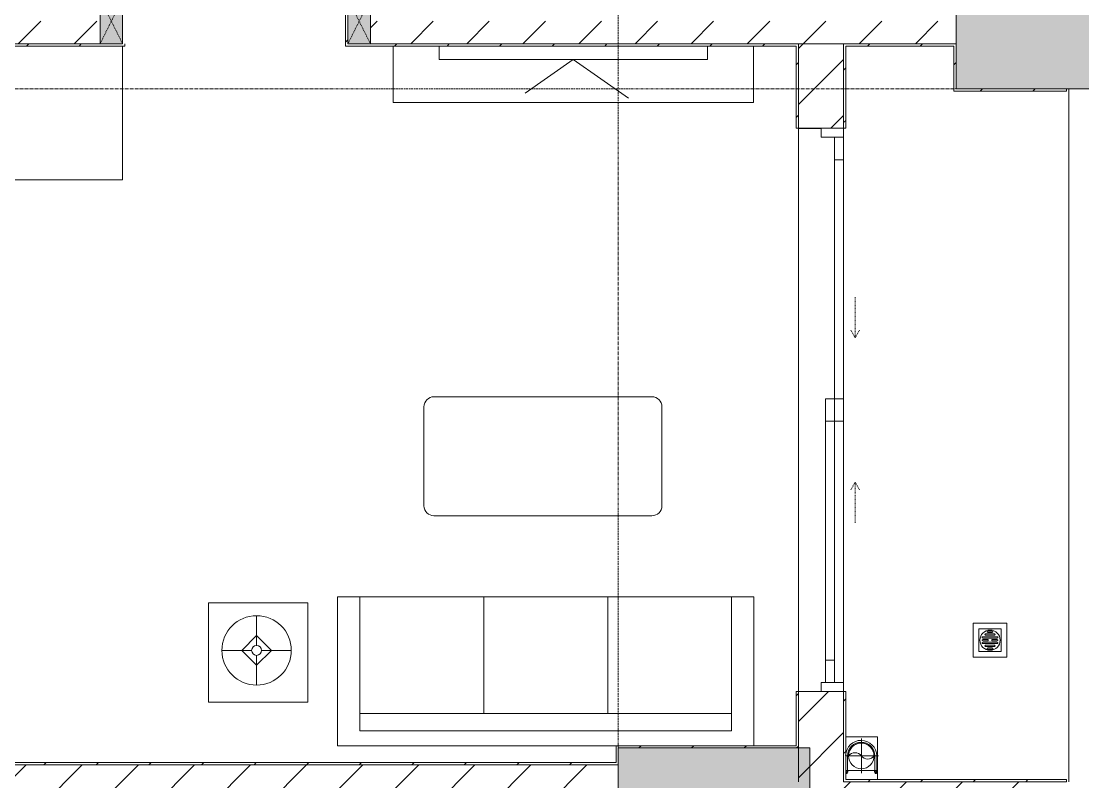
# Model space of a CAD drawing. Header units: millimetres. Extents: x 5357 to 259384, y -16348 to 109893.
# Drawn here: x 50103 to 54814, y 69962 to 73337 of the extents above; entities that cross this region are included whole.
import ezdxf

# ---------------------------------------------------------------- set-up
doc = ezdxf.new("R2010")
doc.units = ezdxf.units.MM
for name, pattern in [('Dash', [6, 3, -3]), ('Grid Line', [22.225, 12.7, -3.175, 3.175, -3.175]), ('IMPORT-CENTER _3_', [10.16, 6.35, -1.27, 1.27, -1.27])]:
    doc.linetypes.add(name, pattern=pattern)
for name, color, linetype, lineweight in [('0-1', 7, 'Continuous', 5), ('A-DOOR', 31, 'Continuous', 9), ('A-DOOR-FRAM', 31, 'Continuous', 9), ('A-DOOR-HDLN', 31, 'Dash', 9), ('A-FLOR-1', 53, 'Continuous', 9), ('A-WALL', 113, 'Continuous', 9), ('A-WALL-1', 9, 'Continuous', 18), ('A-WALL-3', 113, 'Continuous', 18), ('A-WALL-PATT', 111, 'Continuous', 9), ('A-WALL-PATT-1', 10, 'Continuous', 9), ('A-WALL-PATT-2', 53, 'Continuous', 9), ('G-IMPT', 8, 'Continuous', 9), ('G-IMPT-2', 8, 'IMPORT-CENTER _3_', 9), ('I-FURN', 30, 'Continuous', 9), ('I-FURN-1', 254, 'Continuous', 9), ('I-WALL-1', 9, 'Continuous', 18), ('M-EQPM', 50, 'Continuous', 9), ('S-COLS-1', 253, 'Continuous', 5), ('S-COLS-2', 9, 'Continuous', 18), ('S-COLS-3', 53, 'Continuous', 9), ('S-COLS-4', 254, 'Continuous', 9), ('S-COLS-HDLN-1', 53, 'Dash', 9), ('S-GRID-1', 1, 'Grid Line', 9)]:
    doc.layers.add(name, color=color, linetype=linetype, lineweight=lineweight)
pattern_1 = [(45, (0, 0), (-116.67262, 116.67262), [])]
pattern_2 = [(45, (0, 0), (-124.4508, 124.4508), [])]

# ---------------------------------------------------------------- blocks, each defined once
blk = doc.blocks.new('NCV_TKTC_KET CAU_rvt-1-TKCS_MB CẢNH QUAN CÂY XANH')
at = {"layer": 'S-COLS-1'}
h = blk.add_hatch(color=256, dxfattribs=at)
h.paths.add_polyline_path([(54927.6, 73036.9), (54952.6, 73036.9), (54952.6, 73386.9), (54252.6, 73386.9), (54252.6, 73036.9), (54877.6, 73036.9)])
h.paths.add_polyline_path([(54927.6, 73181.9), (54877.6, 73181.9), (54877.6, 73191.9), (54927.6, 73191.9)])
blk.add_hatch(color=256, dxfattribs=at).paths.add_polyline_path([(53427.6, 69761.9), (53602.6, 69761.9), (53602.6, 70111.9), (52752.6, 70111.9), (52752.6, 69761.9), (53377.6, 69761.9), (53377.6, 69769), (53427.6, 69769)])
at = {"layer": 'S-COLS-2'}
for p, q in [((54252.6, 73386.9), (54252.6, 73036.9)), ((54252.6, 73036.9), (54952.6, 73036.9)), ((52752.6, 70111.9), (52752.6, 69761.9)), ((53602.6, 70111.9), (52752.6, 70111.9)), ((53602.6, 69761.9), (53602.6, 70111.9))]:
    blk.add_line(p, q, dxfattribs=at)
blk = doc.blocks.new('HE BEP A1 - HE BEP A 2-V132-TKCS_MB CẢNH QUAN CÂY XANH')
at = {"layer": 'I-FURN'}
for p, q in [((0, 0), (662.4, 0)), ((0, -594.4), (0, 0)), ((662.4, 0), (662.4, -594.4)), ((662.4, 0), (662.4, -594.4)), ((3700, 0), (662.4, 0)), ((3700, -594.4), (3700, 0)), ((3700, -594.4), (3700, 0)), ((3175.6, -81.2), (2394, -81.2)), ((844.9, -120.7), (844.9, -476.9)), ((1706.9, -103.2), (862.4, -103.2)), ((924.9, -128.9), (1298.3, -128.9)), ((1459, -129.9), (1644.4, -129.9)), ((1724.4, -476.9), (1724.4, -120.7)), ((2364, -483.2), (2364, -111.2)), ((2451.6, -118.3), (2484.1, -118.3)), ((2451.6, -122.3), (2451.6, -118.3)), ((2484.1, -122.3), (2451.6, -122.3)), ((2484.1, -118.3), (2484.1, -122.3)), ((3085.5, -118.3), (3085.5, -122.3)), ((3118, -118.3), (3085.5, -118.3)), ((3085.5, -122.3), (3118, -122.3)), ((3118, -122.3), (3118, -118.3)), ((3205.6, -483.2), (3205.6, -111.2)), ((871.5, -386.8), (871.5, -182.3)), ((871.5, -184.9), (1351.6, -184.9)), ((877.9, -156.9), (1345.2, -156.9)), ((1351.6, -182.3), (1351.6, -386.8)), ((1405.6, -369.9), (1405.6, -183.2)), ((1697.8, -183.2), (1697.8, -369.9)), ((2471.8, -183.9), (2467.4, -188.3)), ((2467.4, -188.3), (2496.5, -217.4)), ((2500.9, -213), (2471.8, -183.9)), ((2689.3, -186.7), (2660.2, -215.8)), ((2693.7, -191.1), (2689.3, -186.7)), ((2875.9, -191.1), (2880.3, -186.7)), ((2880.3, -186.7), (2909.4, -215.8)), ((3068.7, -213), (3097.9, -183.9)), ((3102.3, -188.3), (3073.1, -217.4)), ((3097.9, -183.9), (3102.3, -188.3)), ((871.5, -212.9), (1351.6, -212.9)), ((2496.5, -217.4), (2500.9, -213)), ((2660.2, -215.8), (2664.6, -220.2)), ((2664.6, -220.2), (2693.7, -191.1)), ((2905, -220.2), (2875.9, -191.1)), ((2909.4, -215.8), (2905, -220.2)), ((3073.1, -217.4), (3068.7, -213)), ((871.5, -240.9), (1351.6, -240.9)), ((871.5, -268.9), (1351.6, -268.9)), ((871.5, -296.9), (1351.6, -296.9)), ((871.5, -324.9), (1351.6, -324.9)), ((1602.7, -313.4), (1523.8, -418.4)), ((1566.6, -443.1), (1618.1, -322.3)), ((1618.1, -322.3), (1602.7, -313.4)), ((871.5, -352.9), (1351.6, -352.9)), ((2470.1, -405.9), (2499.2, -376.7)), ((2499.2, -376.7), (2503.6, -381.1)), ((3070.4, -376.7), (3066, -381.1)), ((3099.5, -405.9), (3070.4, -376.7)), ((871.5, -380.9), (1351.6, -380.9)), ((876.4, -408.9), (1346.8, -408.9)), ((1644.4, -423.2), (1459, -423.2)), ((2474.5, -410.3), (2470.1, -405.9)), ((2503.6, -381.1), (2474.5, -410.3)), ((2663, -383.9), (2667.3, -379.5)), ((2692.1, -413), (2663, -383.9)), ((2667.3, -379.5), (2696.5, -408.6)), ((2696.5, -408.6), (2692.1, -413)), ((2902.3, -379.5), (2873.2, -408.6)), ((2873.2, -408.6), (2877.5, -413)), ((2877.5, -413), (2906.7, -383.9)), ((2906.7, -383.9), (2902.3, -379.5)), ((3066, -381.1), (3095.1, -410.3)), ((3095.1, -410.3), (3099.5, -405.9)), ((1298.3, -440.1), (924.9, -440.1)), ((1541.1, -452.3), (1528.6, -445.1)), ((862.4, -494.4), (1706.9, -494.4)), ((3175.6, -513.2), (2394, -513.2))]:
    blk.add_line(p, q, dxfattribs=at)
for centre, radius in [((2581.9, -298.5), 142.6), ((2581.9, -298.5), 131.3), ((2987.7, -298.5), 142.6), ((2987.7, -298.5), 131.3), ((2581.9, -298.5), 87.2), ((2987.7, -298.5), 87.2), ((2581.9, -298.5), 43.6), ((2581.9, -298.5), 30.9), ((2987.7, -298.5), 43.6), ((2987.7, -298.5), 30.9), ((1552.8, -316.6), 22.2), ((1485.9, -449.9), 17.8), ((1592.6, -449.9), 17.8)]:
    blk.add_circle(centre, radius, dxfattribs=at)
for centre, radius, start, end in [((2394, -111.2), 30, 90, 180), ((3175.6, -111.2), 30, 360, 90), ((862.4, -120.7), 17.5, 90, 180), ((924.9, -182.3), 53.3, 90, 180), ((1298.3, -182.3), 53.3, 0, 90), ((1459, -183.2), 53.3, 90, 180), ((1644.4, -183.2), 53.3, 0, 90), ((1706.9, -120.7), 17.5, 0, 90), ((2485.1, -120.7), 33.5, 163.9419, 180), ((2485.1, -120.7), 33.5, 180, 196.0581), ((2476.6, -118.2), 24.7, 145.204, 163.9419), ((2476.6, -123.1), 24.7, 196.0581, 214.796), ((2467.8, -120.3), 11.6, 9.7177, 170.2823), ((2467.8, -120.3), 11.6, 189.9102, 350.0898), ((2471.3, -114.5), 18.1, 120.7976, 145.204), ((2471.3, -126.9), 18.1, 214.796, 239.2024), ((2467.9, -108.8), 11.5, 90, 120.7976), ((2467.9, -108.8), 11.5, 59.2024, 90), ((2464.5, -114.5), 18.1, 34.796, 59.2024), ((2464.5, -126.9), 18.1, 300.7976, 325.204), ((2459.1, -118.2), 24.7, 16.0581, 34.796), ((2459.1, -123.1), 24.7, 325.204, 343.9419), ((2450.6, -120.7), 33.5, 0, 16.0581), ((2450.6, -120.7), 33.5, 343.9419, 0), ((3119, -120.7), 33.5, 163.9419, 180), ((3119, -120.7), 33.5, 180, 196.0581), ((3110.5, -118.2), 24.7, 145.204, 163.9419), ((3110.5, -123.1), 24.7, 196.0581, 214.796), ((3105.2, -114.5), 18.1, 120.7976, 145.204), ((3105.2, -126.9), 18.1, 214.796, 239.2024), ((3101.8, -120.3), 11.6, 9.7177, 170.2823), ((3101.8, -120.3), 11.6, 189.9102, 350.0898), ((3101.8, -108.8), 11.5, 90, 120.7976), ((3101.8, -108.8), 11.5, 59.2024, 90), ((3098.4, -114.5), 18.1, 34.796, 59.2024), ((3098.4, -126.9), 18.1, 300.7976, 325.204), ((3093, -118.2), 24.7, 16.0581, 34.796), ((3093, -123.1), 24.7, 325.204, 343.9419), ((3084.5, -120.7), 33.5, 0, 16.0581), ((3084.5, -120.7), 33.5, 343.9419, 0), ((2467.9, -132.6), 11.5, 239.2024, 270), ((2467.9, -132.6), 11.5, 270, 300.7976), ((3101.8, -132.6), 11.5, 239.2024, 270), ((3101.8, -132.6), 11.5, 270, 300.7976), ((1459, -369.9), 53.3, 180, 270), ((1644.4, -369.9), 53.3, 270, 0), ((924.9, -386.8), 53.3, 180, 270), ((1298.3, -386.8), 53.3, 270, 0), ((1537.5, -429.7), 17.8, 140.5382, 240.0479), ((1549.9, -436.9), 17.8, 240.0479, 339.4621), ((862.4, -476.9), 17.5, 180, 270), ((1706.9, -476.9), 17.5, 270, 0), ((2394, -483.2), 30, 180, 270), ((3175.6, -483.2), 30, 270, 0)]:
    blk.add_arc(centre, radius, start, end, dxfattribs=at)
at = {"layer": 'I-FURN-1'}
for p, q in [((0, 0), (3700, 0)), ((0, -594.4), (0, 0)), ((3700, 0), (3700, -594.4))]:
    blk.add_line(p, q, dxfattribs=at)
blk = doc.blocks.new('G1_SOF - BO TRU - 100x200-V121-TKCS_MB CẢNH QUAN CÂY XANH')
at = {"layer": 'S-COLS-3'}
blk.add_hatch(color=256, dxfattribs=at).paths.add_polyline_path([(50, 100), (-50, 100), (-50, -100), (50, -100)])
at = {"layer": 'S-COLS-2'}
for p, q in [((-50, 100), (50, 100)), ((-50, -100), (-50, 100)), ((50, 100), (50, -100))]:
    blk.add_line(p, q, dxfattribs=at)
at = {"layer": 'S-COLS-HDLN-1'}
for p, q in [((50, -100), (-50, 100)), ((-50, -100), (50, 100))]:
    blk.add_line(p, q, dxfattribs=at)
blk = doc.blocks.new('G1_SOF - BO TRU - 100x200-V59-TKCS_MB CẢNH QUAN CÂY XANH')
at = {"layer": 'S-COLS-3'}
blk.add_hatch(color=256, dxfattribs=at).paths.add_polyline_path([(-50, -100), (50, -100), (50, 100), (-50, 100)])
at = {"layer": 'S-COLS-2'}
for p, q in [((-50, 100), (50, 100)), ((-50, -100), (-50, 100)), ((50, 100), (50, -100)), ((50, -100), (-50, -100))]:
    blk.add_line(p, q, dxfattribs=at)
at = {"layer": 'S-COLS-HDLN-1'}
for p, q in [((50, -100), (-50, 100)), ((-50, -100), (50, 100))]:
    blk.add_line(p, q, dxfattribs=at)
blk = doc.blocks.new('LOBBY_SOFA_1 - LOBBY_SOFA_1-V135-TKCS_MB CẢNH QUAN CÂY XANH')
at = {"layer": 'I-FURN'}
for p, q in [((-2128.3, 1548.5), (-1160.3, 1548.5)), ((-2172.3, 1064.5), (-2172.3, 1504.5)), ((-1116.3, 1504.5), (-1116.3, 1064.5)), ((-1160.3, 1020.5), (-2128.3, 1020.5)), ((-2556, 660), (-708, 660)), ((-2556, 0), (-2556, 660)), ((-2457, 66), (-2457, 660)), ((-1907, 143), (-1907, 660)), ((-1357, 143), (-1357, 660)), ((-807, 660), (-807, 66)), ((-708, 660), (-708, 0)), ((-2688.2, 633.5), (-3128.2, 633.5)), ((-3128.2, 633.5), (-3128.2, 193.5)), ((-2688.2, 193.5), (-2688.2, 633.5)), ((-2915.4, 445), (-2915.4, 577)), ((-2981.4, 423), (-2915.4, 489)), ((-2915.4, 489), (-2849.4, 423)), ((-2937.4, 423), (-3069.4, 423)), ((-2915.4, 357), (-2981.4, 423)), ((-2849.4, 423), (-2915.4, 357)), ((-2915.4, 269), (-2915.4, 401)), ((-2893.4, 423), (-2761.4, 423)), ((-3128.2, 193.5), (-2688.2, 193.5)), ((-807, 143), (-2457, 143)), ((-807, 66), (-2457, 66)), ((-1320, 0), (-2556, 0))]:
    blk.add_line(p, q, dxfattribs=at)
for radius in [154, 22]:
    blk.add_circle((-2915.4, 423), radius, dxfattribs=at)
for centre, start, end in [((-2128.3, 1504.5), 90, 180), ((-1160.3, 1504.5), 0, 90), ((-2128.3, 1064.5), 180, 270), ((-1160.3, 1064.5), 270, 0)]:
    blk.add_arc(centre, 44, start, end, dxfattribs=at)
at = {"layer": 'I-FURN-1'}
for p, q in [((-2128.3, 1548.5), (-1160.3, 1548.5)), ((-2172.3, 1064.5), (-2172.3, 1504.5)), ((-1116.3, 1504.5), (-1116.3, 1064.5)), ((-1160.3, 1020.5), (-2128.3, 1020.5)), ((-2556, 660), (-708, 660)), ((-2556, 0), (-2556, 660)), ((-708, 660), (-708, 0)), ((-3128.2, 633.5), (-2688.2, 633.5)), ((-3128.2, 193.5), (-3128.2, 633.5)), ((-2688.2, 633.5), (-2688.2, 193.5)), ((-2688.2, 193.5), (-3128.2, 193.5)), ((-1320, 0), (-2556, 0))]:
    blk.add_line(p, q, dxfattribs=at)
for centre, start, end in [((-2128.3, 1504.5), 90, 180), ((-1160.3, 1504.5), 0, 90), ((-2128.3, 1064.5), 180, 270), ((-1160.3, 1064.5), 270, 0)]:
    blk.add_arc(centre, 44, start, end, dxfattribs=at)
blk = doc.blocks.new('RES_BAN AN - RES_BAN AN-850636-TKCS_MB CẢNH QUAN CÂY XANH')
at = {"layer": 'I-FURN-1'}
for p, q in [((0, 250), (1600, 250)), ((0, 0), (0, 250)), ((1600, 250), (1600, 0))]:
    blk.add_line(p, q, dxfattribs=at)
blk = doc.blocks.new('KE TIVI-2 - KE TIVI-2-850637-TKCS_MB CẢNH QUAN CÂY XANH')
at = {"layer": 'I-FURN-1'}
for p, q in [((0, 60), (-245.7, 232.1)), ((213, 209.1), (0, 60)), ((-595.6, 60), (595.6, 60)), ((-595.6, 0), (-595.6, 60)), ((595.6, 60), (595.6, 0))]:
    blk.add_line(p, q, dxfattribs=at)
blk = doc.blocks.new('NCV_TKTC_TANG 1_rvt-1-TKCS_MB CẢNH QUAN CÂY XANH')
at = {"layer": 'A-WALL-PATT-1'}
h = blk.add_hatch(dxfattribs=at)
h.set_pattern_fill('FP_2', color=256, style=0, pattern_type=2)
h.set_pattern_definition(pattern_2)
h.paths.add_polyline_path([(50143.2, 73236.9), (50452.6, 73236.9), (50452.6, 73336.9), (48652.6, 73336.9), (48652.6, 73236.9), (48932.8, 73236.9)])
h = blk.add_hatch(dxfattribs=at)
h.set_pattern_fill('FP_2', color=256, style=0, pattern_type=2)
h.set_pattern_definition(pattern_2)
h.paths.add_polyline_path([(53774.5, 73236.9), (54252.6, 73236.9), (54252.6, 73336.9), (51652.6, 73336.9), (51652.6, 73236.9), (52564.1, 73236.9)])
at = {"layer": 'A-WALL-PATT-2'}
h = blk.add_hatch(dxfattribs=at)
h.set_pattern_fill('FP_10', color=256, style=0, pattern_type=2)
h.set_pattern_definition(pattern_1)
h.paths.add_polyline_path([(51542.6, 73226.9), (51552.6, 73226.9), (51552.6, 73436.9), (51542.6, 73436.9), (51542.6, 73236.9)])
h.paths.add_polyline_path([(51542.6, 74336.9), (51552.6, 74336.9), (51552.6, 76436.9), (51542.6, 76436.9), (51542.6, 74344.9)])
h = blk.add_hatch(dxfattribs=at)
h.set_pattern_fill('FP_10', color=256, style=0, pattern_type=2)
h.set_pattern_definition(pattern_1)
h.paths.add_polyline_path([(50562.6, 73226.9), (50562.6, 73236.9), (46762.6, 73236.9), (46762.6, 73226.9), (50552.6, 73226.9)])
h = blk.add_hatch(dxfattribs=at)
h.set_pattern_fill('FP_10', color=256, style=0, pattern_type=2)
h.set_pattern_definition(pattern_1)
h.paths.add_polyline_path([(53552.6, 73226.9), (53552.6, 73236.9), (51552.6, 73236.9), (51552.6, 73226.9), (53542.6, 73226.9)])
h = blk.add_hatch(dxfattribs=at)
h.set_pattern_fill('FP_10', color=256, style=0, pattern_type=2)
h.set_pattern_definition(pattern_1)
h.paths.add_polyline_path([(53542.6, 70121.9), (53552.6, 70121.9), (53552.6, 70362.4), (53542.6, 70362.4)])
h.paths.add_polyline_path([(53542.6, 72862.4), (53552.6, 72862.4), (53552.6, 73226.9), (53542.6, 73226.9)])
h = blk.add_hatch(dxfattribs=at)
h.set_pattern_fill('FP_10', color=256, style=0, pattern_type=2)
h.set_pattern_definition(pattern_1)
h.paths.add_polyline_path([(53752.6, 73226.9), (54252.6, 73226.9), (54252.6, 73236.9), (53752.6, 73236.9)])
h = blk.add_hatch(dxfattribs=at)
h.set_pattern_fill('FP_10', color=256, style=0, pattern_type=2)
h.set_pattern_definition(pattern_1)
h.paths.add_polyline_path([(53762.6, 69961.9), (53762.6, 70362.4), (53752.6, 70361.9), (53752.6, 69961.9)])
h.paths.add_polyline_path([(53762.6, 72862.4), (53762.6, 73226.9), (53752.6, 73226.9), (53752.6, 72862.4)])
h = blk.add_hatch(dxfattribs=at)
h.set_pattern_fill('FP_10', color=256, style=0, pattern_type=2)
h.set_pattern_definition(pattern_1)
h.paths.add_polyline_path([(54242.6, 73036.9), (54252.6, 73036.9), (54252.6, 73226.9), (54242.6, 73226.9)])
h = blk.add_hatch(dxfattribs=at)
h.set_pattern_fill('FP_10', color=256, style=0, pattern_type=2)
h.set_pattern_definition(pattern_1)
h.paths.add_polyline_path([(54242.6, 73026.9), (54742.6, 73026.9), (54742.6, 73036.9), (54242.6, 73036.9)])
h = blk.add_hatch(dxfattribs=at)
h.set_pattern_fill('FP_10', color=256, style=0, pattern_type=2)
h.set_pattern_definition(pattern_1)
h.paths.add_polyline_path([(52752.6, 70111.9), (53552.6, 70111.9), (53552.6, 70121.9), (52742.6, 70121.9), (52742.6, 70111.9)])
h = blk.add_hatch(dxfattribs=at)
h.set_pattern_fill('FP_10', color=256, style=0, pattern_type=2)
h.set_pattern_definition(pattern_1)
h.paths.add_polyline_path([(52742.6, 70036.9), (52742.6, 70046.9), (49362.6, 70046.9), (49362.6, 70036.9), (52564.1, 70036.9)])
h = blk.add_hatch(dxfattribs=at)
h.set_pattern_fill('FP_10', color=256, style=0, pattern_type=2)
h.set_pattern_definition(pattern_1)
h.paths.add_polyline_path([(53762.6, 69961.9), (54742.6, 69961.9), (54742.6, 69971.9), (53762.6, 69971.9)])
at = {"layer": 'A-FLOR-1'}
for p, q in [((53552.6, 70362.4), (53552.6, 72861.9)), ((53652.6, 72860.3), (53552.6, 72860.3)), ((53552.6, 72860.3), (53552.6, 70362.4)), ((53752.6, 70401.9), (53752.6, 71561.9))]:
    blk.add_line(p, q, dxfattribs=at)
at = {"layer": 'A-WALL-1'}
for p, q in [((54252.6, 73236.9), (54252.6, 73336.9)), ((48652.6, 73236.9), (50452.6, 73236.9)), ((51652.6, 73236.9), (54252.6, 73236.9))]:
    blk.add_line(p, q, dxfattribs=at)
at = {"layer": 'I-WALL-1'}
for p, q in [((51542.6, 73436.9), (51542.6, 73226.9)), ((46762.6, 73226.9), (50562.6, 73226.9)), ((50452.6, 73236.9), (48652.6, 73236.9)), ((50562.6, 73226.9), (50562.6, 73236.9)), ((51542.6, 73226.9), (51552.6, 73226.9)), ((51552.6, 73226.9), (53542.6, 73226.9)), ((53552.6, 73236.9), (51652.6, 73236.9)), ((53542.6, 73226.9), (53542.6, 72862.4)), ((53552.6, 73226.9), (53552.6, 73236.9)), ((53552.6, 72862.4), (53552.6, 73226.9)), ((54252.6, 73236.9), (53752.6, 73236.9)), ((53752.6, 73236.9), (53752.6, 73226.9)), ((53752.6, 73226.9), (53752.6, 72862.4)), ((53762.6, 73226.9), (54242.6, 73226.9)), ((53762.6, 72862.4), (53762.6, 73226.9)), ((54242.6, 73226.9), (54242.6, 73036.9)), ((54252.6, 73226.9), (54252.6, 73236.9)), ((54252.6, 73036.9), (54252.6, 73226.9)), ((54242.6, 73036.9), (54242.6, 73026.9)), ((54742.6, 73036.9), (54252.6, 73036.9)), ((54742.6, 73026.9), (54742.6, 73036.9)), ((54242.6, 73026.9), (54742.6, 73026.9)), ((53542.6, 72862.4), (53552.6, 72862.4)), ((53752.6, 72862.4), (53762.6, 72862.4)), ((53542.6, 70362.4), (53542.6, 70121.9)), ((53552.6, 70362.4), (53542.6, 70362.4)), ((53552.6, 70121.9), (53552.6, 70362.4)), ((53762.6, 70362.4), (53752.6, 70362.4)), ((53752.6, 70361.9), (53752.6, 69961.9)), ((53762.6, 69971.9), (53762.6, 70362.4)), ((53542.6, 70121.9), (52742.6, 70121.9)), ((52742.6, 70121.9), (52742.6, 70111.9)), ((52742.6, 70111.9), (52742.6, 70046.9)), ((52752.6, 70111.9), (53552.6, 70111.9)), ((52752.6, 70036.9), (52752.6, 70111.9)), ((53552.6, 70111.9), (53552.6, 70121.9)), ((52742.6, 70046.9), (49362.6, 70046.9)), ((49362.6, 70036.9), (52742.6, 70036.9)), ((52742.6, 70036.9), (52752.6, 70036.9)), ((54742.6, 69971.9), (53762.6, 69971.9)), ((54742.6, 69961.9), (54742.6, 69971.9)), ((53752.6, 69961.9), (53762.6, 69961.9)), ((53762.6, 69961.9), (54742.6, 69961.9))]:
    blk.add_line(p, q, dxfattribs=at)
at = {"layer": 'I-FURN-1', "rotation": 180}
for name, p in [('HE BEP A1 - HE BEP A 2-V132-TKCS_MB CẢNH QUAN CÂY XANH', (50552.6, 72632.6)), ('RES_BAN AN - RES_BAN AN-850636-TKCS_MB CẢNH QUAN CÂY XANH', (53352.9, 73226.9)), ('KE TIVI-2 - KE TIVI-2-850637-TKCS_MB CẢNH QUAN CÂY XANH', (52552.9, 73226.9))]:
    blk.add_blockref(name, p, dxfattribs=at)
at = {"layer": 'I-FURN-1'}
blk.add_blockref('LOBBY_SOFA_1 - LOBBY_SOFA_1-V135-TKCS_MB CẢNH QUAN CÂY XANH', (54062.6, 70121.9), dxfattribs=at)
at = {"layer": 'S-COLS-4', "rotation": 180}
for name, p in [('G1_SOF - BO TRU - 100x200-V59-TKCS_MB CẢNH QUAN CÂY XANH', (50502.6, 73336.9)), ('G1_SOF - BO TRU - 100x200-V121-TKCS_MB CẢNH QUAN CÂY XANH', (51602.6, 73336.9))]:
    blk.add_blockref(name, p, dxfattribs=at)
blk = doc.blocks.new('TKTC_XREF_251221_MB TANG 1 - TKTC_XREF_260130_MB TANG 1_dwg_THU NUOC - THU NUOC-444531-TKCS_MB TẦNG 1-4202124-TKCS_MB CẢNH QUAN CÂY XANH')
at = {"layer": 'M-EQPM'}
for p, q in [((-23.3, 10.8), (40.9, 10.8)), ((40.9, 4.8), (-23.3, 4.8)), ((-11, 23.3), (28.5, 23.3)), ((28.5, 17.3), (-11, 17.3)), ((-1.1, 35.6), (18.5, 35.6)), ((18.5, 29.6), (-1.1, 29.6)), ((-23.3, -13.6), (40.9, -13.6)), ((40.9, -19.6), (-23.3, -19.6)), ((-11, -26.1), (28.5, -26.1)), ((28.5, -32.1), (-11, -32.1)), ((-1.1, -38.5), (18.5, -38.5)), ((18.5, -44.5), (-1.1, -44.5))]:
    blk.add_line(p, q, dxfattribs=at)
at = {"layer": 'M-EQPM', "flags": 128}
for points in [[(83.7, -79.4), (83.7, 70.6), (-66.3, 70.6), (-66.3, -79.4)], [(58.7, -54.4), (58.7, 45.6), (-41.3, 45.6), (-41.3, -54.4)]]:
    blk.add_lwpolyline(points, close=True, dxfattribs=at)
for points in [[(-23.3, -1.2), (0.7, -1.2), (0.7, -7.2), (-23.3, -7.2)], [(40.9, -7.2), (16.7, -7.2), (16.7, -1.2), (40.9, -1.2)]]:
    blk.add_lwpolyline(points, dxfattribs=at)
at = {"layer": 'M-EQPM'}
for centre, radius, start, end in [((8.7, -4.4), 45, 360, 180), ((8.7, -4.4), 45, 360, 180), ((-23.3, 7.8), 3, 90, 270), ((-11, 20.3), 3, 90, 270), ((-1.1, 32.6), 3, 90, 270), ((18.5, 32.6), 3, 270, 90), ((28.5, 20.3), 3, 270, 90), ((40.9, 7.8), 3, 270, 90), ((8.7, -4.4), 45, 180, 360), ((8.7, -4.4), 45, 180, 360), ((-23.3, -4.2), 3, 90, 270), ((-23.3, -16.6), 3, 90, 270), ((-11, -29.1), 3, 90, 270), ((-1.1, -41.5), 3, 90, 270), ((18.5, -41.5), 3, 270, 90), ((28.5, -29.1), 3, 270, 90), ((40.9, -4.2), 3, 270, 90), ((40.9, -16.6), 3, 270, 90)]:
    blk.add_arc(centre, radius, start, end, dxfattribs=at)
blk = doc.blocks.new('TKTC_XREF_251221_MB TANG 1 - TKTC_XREF_260130_MB TANG 1_dwg_CUM U_DN100-V216-TKCS_MB CẢNH QUAN CÂY XANH')
at = {"layer": 'G-IMPT'}
blk.add_hatch(color=256, dxfattribs=at).paths.add_polyline_path([(0, 61), (15.8, 58.9), (30.5, 52.8), (43.1, 43.1), (52.8, 30.5), (58.9, 15.8), (61, 0), (58.9, -15.8), (52.8, -30.5), (43.1, -43.1), (22.1, -56.3), (15.8, -58.9), (0, -61), (0, -57), (14.8, -55.1), (28.5, -49.4), (40.3, -40.3), (49.4, -28.5), (55.1, -14.8), (57, 0), (55.1, 14.8), (49.4, 28.5), (40.3, 40.3), (28.5, 49.4), (14.8, 55.1), (0, 57)])
for p, q in [((-79.1, 66.6), (-79.1, 63.4)), ((-76.6, 66.6), (-76.6, 63.4)), ((-74.6, 66.6), (-74.6, 63.4)), ((-72.7, 69.3), (-72.7, 60.7)), ((-66.9, 67.9), (-71.7, 67.9)), ((-66.9, 62.1), (-71.7, 62.1)), ((-65, 69), (0, 69)), ((-79.1, -63.4), (-79.1, -66.6)), ((-76.6, -63.4), (-76.6, -66.6)), ((-74.6, -63.4), (-74.6, -66.6)), ((-72.7, -60.7), (-72.7, -68.3)), ((-66.9, -62.1), (-71.7, -62.1)), ((-66.9, -67.9), (-71.7, -67.9))]:
    blk.add_line(p, q, dxfattribs=at)
at = {"layer": 'G-IMPT', "flags": 128}
for points in [[(-72.7, 67.6), (-78.1, 67.6), (-78.1, 62.4), (-72.7, 62.4)], [(-71.7, 59.2), (-66.9, 59.2), (-66.9, 70.8), (-71.7, 70.8)], [(-66.9, 70.8), (-66.9, 72.7), (-65, 72.7), (-65, 57.3), (-66.9, 57.3), (-66.9, 59.2)], [(-65, 61), (0, 61), (0, 57)], [(-72.7, -62.4), (-78.1, -62.4), (-78.1, -67.6), (-72.7, -67.6)], [(-66.9, -68.3), (-66.9, -59.2), (-71.7, -59.2)], [(-66.9, -59.2), (-66.9, -57.3), (-65, -57.3), (-65, -68.3)], [(-65, -61), (0, -61), (0, -57)]]:
    blk.add_lwpolyline(points, dxfattribs=at)
at = {"layer": 'G-IMPT'}
for centre, radius, start, end in [((-78.1, 66.6), 0.96, 90, 180), ((-78.1, 63.4), 0.96, 180, 270), ((-71.1, 69.3), 1.56, 112.6199, 247.3801), ((-67.9, 65), 4.8, 143.1301, 216.8699), ((-71.1, 60.7), 1.56, 112.6199, 247.3801), ((0, 0), 69, 271.9548, 90), ((0, 0), 61, 270, 90), ((0, 0), 57, 270, 90), ((-78.1, -63.4), 0.96, 90, 180), ((-78.1, -66.6), 0.96, 180, 270), ((-71.1, -60.7), 1.56, 112.6199, 247.3801), ((-67.9, -65), 4.8, 143.1301, 216.8699)]:
    blk.add_arc(centre, radius, start, end, dxfattribs=at)
blk = doc.blocks.new('TKTC_XREF_251221_MB TANG 1 - TKTC_XREF_260130_MB TANG 1_dwg_$cc-V217-TKCS_MB CẢNH QUAN CÂY XANH')
at = {"layer": 'G-IMPT'}
blk.add_circle((0, 0), 0.5, dxfattribs=at)
for centre, radius, start, end in [((0, 0), 0.5, 90, 270), ((0.188, 0.25), 0.313, 126.8699, 233.1301), ((-0.188, -0.25), 0.313, 306.8699, 53.1301)]:
    blk.add_arc(centre, radius, start, end, dxfattribs=at)
at = {"layer": 'G-IMPT-2'}
for p, q in [((0, -0.673), (0, 0.607)), ((-0.673, 0), (0.673, 0))]:
    blk.add_line(p, q, dxfattribs=at)
blk = doc.blocks.new('TKTC_XREF_251221_MB TANG 1 - TKTC_XREF_260130_MB TANG 1_dwg-4202109-TKCS_MB CẢNH QUAN CÂY XANH')
at = {"layer": 'G-IMPT'}
blk.add_line((-149389.1, -331334.8), (-149248.6, -331334.8), dxfattribs=at)
at = {"layer": 'G-IMPT', "flags": 128}
for points in [[(-149248.6, -331334.8), (-149248.6, -331185.1), (-149389.1, -331185.1)], [(-149389.1, -331334.9), (-149248.3, -331334.9), (-149248.6, -331374.7)]]:
    blk.add_lwpolyline(points, dxfattribs=at)
at = {"extrusion": (0, 0, -1), "zscale": -1}
blk.add_blockref('TKTC_XREF_251221_MB TANG 1 - TKTC_XREF_260130_MB TANG 1_dwg_THU NUOC - THU NUOC-444531-TKCS_MB TẦNG 1-4202124-TKCS_MB CẢNH QUAN CÂY XANH', (148740.4, -330752), dxfattribs=at)
at = {"extrusion": (0, 0, -1)}
for name, p, xscale, yscale, zscale, rotation in [('TKTC_XREF_251221_MB TANG 1 - TKTC_XREF_260130_MB TANG 1_dwg_CUM U_DN100-V216-TKCS_MB CẢNH QUAN CÂY XANH', (149321, -331269.8), 0.9975000000000006, 0.9975000000000006, -0.9975000000000006, 90.00099133829468), ('TKTC_XREF_251221_MB TANG 1 - TKTC_XREF_260130_MB TANG 1_dwg_$cc-V217-TKCS_MB CẢNH QUAN CÂY XANH', (149320.1, -331269.8), 113.7150000000073, 113.7150000000073, -113.7150000000073, 269.9990086637467)]:
    blk.add_blockref(name, p, dxfattribs=dict(at, xscale=xscale, yscale=yscale, zscale=zscale, rotation=rotation))
blk = doc.blocks.new('TKTC_XREF_251221_MB TANG 1 - TKTC_XREF_251221_MB TANG 1-2038492-TKCS_MB CẢNH QUAN CÂY XANH')
blk.add_blockref('TKTC_XREF_251221_MB TANG 1 - TKTC_XREF_260130_MB TANG 1_dwg-4202109-TKCS_MB CẢNH QUAN CÂY XANH', (169499.1, 384109.7))
blk = doc.blocks.new('DEG_02-DEG_03 - DEG_02-2500x2400mm-CỬA ĐI 02 CÁNH TRƯỢT-625766-TKCS_MB CẢNH QUAN CÂY XANH')
at = {"layer": 'A-DOOR'}
for p, q in [((-1110, 100), (-1210, 100)), ((-1210, 100), (-1210, 60)), ((-1110, 60), (-1110, 100)), ((-1110, 100), (-50, 100)), ((50, 100), (-50, 100)), ((-50, 100), (-50, 60)), ((50, 60), (50, 100)), ((-1210, 60), (-1110, 60)), ((-50, 60), (-1110, 60)), ((50, 60), (-50, 60)), ((-50, 60), (-50, 20)), ((-50, 60), (50, 60)), ((50, 20), (50, 60)), ((50, 60), (1110, 60)), ((1210, 60), (1110, 60)), ((1110, 60), (1110, 20)), ((1210, 20), (1210, 60)), ((-50, 20), (50, 20)), ((1110, 20), (50, 20)), ((1110, 20), (1210, 20))]:
    blk.add_line(p, q, dxfattribs=at)
at = {"layer": 'A-DOOR-FRAM'}
for p, q in [((-1210, 100), (-1250, 100)), ((-1250, 100), (-1250, 0)), ((-1210, 0), (-1210, 100)), ((1250, 100), (1210, 100)), ((1210, 100), (1210, 0)), ((1250, 0), (1250, 100)), ((-1250, 0), (-1210, 0)), ((1210, 0), (1250, 0))]:
    blk.add_line(p, q, dxfattribs=at)
at = {"layer": 'A-DOOR-HDLN'}
for p, q in [((-500.4, 151.1), (-320.4, 151.1)), ((-320.4, 151.1), (-355, 171.1)), ((-320.4, 151.1), (-355, 131.1)), ((320.4, 151.1), (355, 171.1)), ((320.4, 151.1), (355, 131.1)), ((500.4, 151.1), (320.4, 151.1))]:
    blk.add_line(p, q, dxfattribs=at)

msp = doc.modelspace()

# ---------------------------------------------------------------- hatches: boundary and pattern name
at = {"layer": 'A-WALL-PATT'}
h = msp.add_hatch(dxfattribs=at)
h.set_pattern_fill('FP_1', color=256, style=0, pattern_type=2)
h.set_pattern_definition(pattern_2)
h.paths.add_polyline_path([(53552.6, 69961.9), (53752.6, 69961.9), (53752.6, 70361.9), (53552.6, 70361.9)])
h.paths.add_polyline_path([(53552.6, 72861.9), (53752.6, 72861.9), (53752.6, 73236.9), (53552.6, 73236.9), (53552.6, 72901.9)])
h = msp.add_hatch(dxfattribs=at)
h.set_pattern_fill('FP_1', color=256, style=0, pattern_type=2)
h.set_pattern_definition(pattern_2)
h.paths.add_polyline_path([(51353.6, 69836.9), (52752.6, 69836.9), (52752.6, 70036.9), (49352.6, 70036.9), (49352.6, 69836.9), (50143.2, 69836.9)])
h = msp.add_hatch(dxfattribs=at)
h.set_pattern_fill('FP_1', color=256, style=0, pattern_type=2)
h.set_pattern_definition(pattern_2)
h.paths.add_polyline_path([(53774.5, 69761.9), (54552.6, 69761.9), (54552.6, 69961.9), (53602.6, 69961.9), (53602.6, 69761.9)])

# ---------------------------------------------------------------- linework, layer by layer
at = {"layer": 'A-WALL'}
for p, q in [((54752.6, 69961.9), (54752.6, 73036.9)), ((53552.6, 70362.4), (53552.6, 72861.9)), ((53752.6, 71561.9), (53752.6, 70401.9))]:
    msp.add_line(p, q, dxfattribs=at)
at = {"layer": 'A-WALL-3'}
for p, q in [((53552.6, 73236.9), (53552.6, 72861.9)), ((53752.6, 73236.9), (53552.6, 73236.9)), ((53752.6, 72861.9), (53752.6, 73236.9)), ((53552.6, 72861.9), (53652.6, 72861.9)), ((53552.6, 70361.9), (53552.6, 69961.9)), ((53652.6, 70361.9), (53552.6, 70361.9)), ((53752.6, 69961.9), (53752.6, 70361.9)), ((52752.6, 70036.9), (49352.6, 70036.9)), ((52752.6, 69836.9), (52752.6, 70036.9))]:
    msp.add_line(p, q, dxfattribs=at)
at = {"layer": 'S-GRID-1'}
for p, q in [((52752.6, 20960.6), (52752.6, 80482.7)), ((130319.3, 73036.9), (29351.8, 73036.9))]:
    msp.add_line(p, q, dxfattribs=at)

# ---------------------------------------------------------------- block references
at = {"layer": '0-1'}
for name in ['NCV_TKTC_KET CAU_rvt-1-TKCS_MB CẢNH QUAN CÂY XANH', 'NCV_TKTC_TANG 1_rvt-1-TKCS_MB CẢNH QUAN CÂY XANH']:
    msp.add_blockref(name, (0, 0), dxfattribs=at)
at = {"layer": 'A-DOOR', "rotation": 269.9999999999998}
msp.add_blockref('DEG_02-DEG_03 - DEG_02-2500x2400mm-CỬA ĐI 02 CÁNH TRƯỢT-625766-TKCS_MB CẢNH QUAN CÂY XANH', (53652.6, 71611.9), dxfattribs=at)
at = {"layer": 'M-EQPM'}
msp.add_blockref('TKTC_XREF_251221_MB TANG 1 - TKTC_XREF_251221_MB TANG 1-2038492-TKCS_MB CẢNH QUAN CÂY XANH', (33652.6, 17236.9), dxfattribs=at)

doc.saveas('drawing.dxf')
